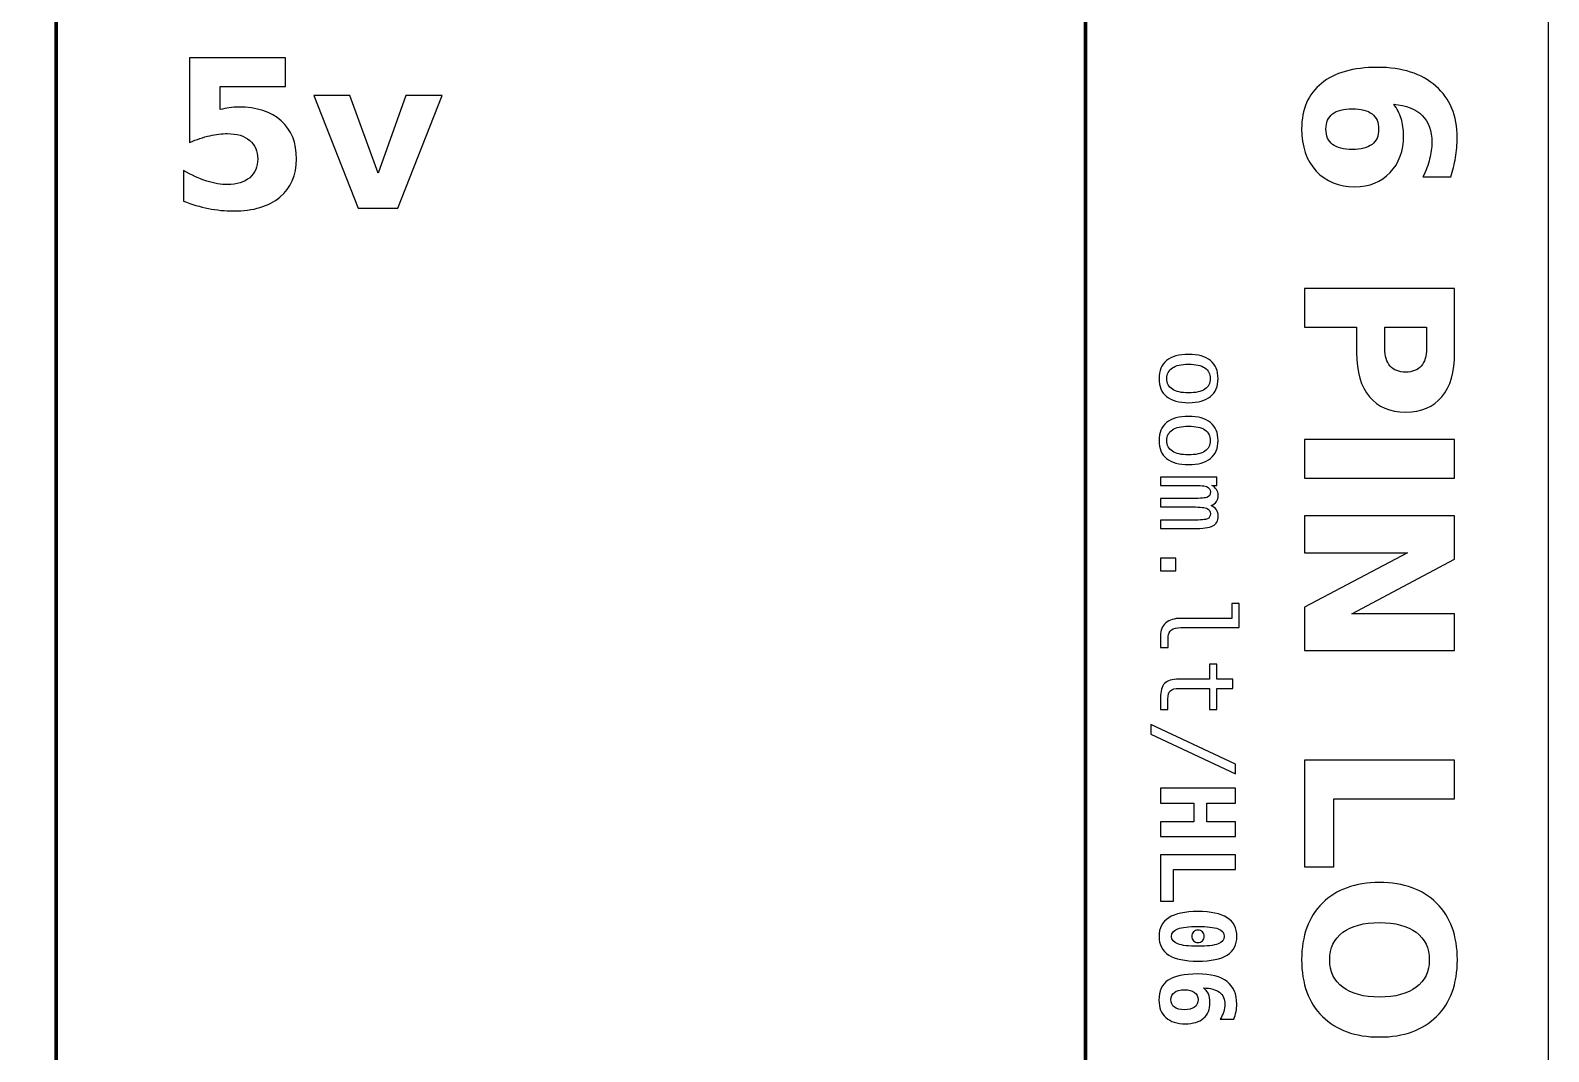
# Model space of a CAD drawing. Header units: centimetres. Extents: x -13.55 to -7.55, y -19.19 to -12.44.
# Drawn here: x -9.025 to -7.55, y -16.742 to -15.75 of the extents above; entities that cross this region are included whole.
import ezdxf

# ---------------------------------------------------------------- set-up
doc = ezdxf.new("R2010")
doc.units = ezdxf.units.CM
doc.header["$MEASUREMENT"] = 0
doc.layers.add('Layer 1', color=7, linetype='Continuous')

msp = doc.modelspace()

# ---------------------------------------------------------------- linework, layer by layer
at = {"layer": 'Layer 1', "color": 250, "lineweight": 100}
msp.add_open_spline([(-9.00001, -13.58747), (-9.00001, -13.58747), (-8.00001, -13.58747), (-8.00001, -13.58747), (-8.00001, -13.58747), (-8.00001, -13.58747), (-8.00001, -19.18747), (-8.00001, -19.18747), (-8.00001, -19.18747), (-8.00001, -19.18747), (-9.00001, -19.18747), (-9.00001, -19.18747), (-9.00001, -19.18747), (-9.00001, -19.18747), (-9.00001, -13.58747), (-9.00001, -13.58747)], degree=3, knots=[0, 0, 0, 0, 0.25, 0.25, 0.25, 0.25, 0.5, 0.5, 0.5, 0.5, 0.75, 0.75, 0.75, 0.75, 1, 1, 1, 1], dxfattribs=at)
at = {"layer": 'Layer 1', "color": 7}
msp.add_open_spline([(-7.55001, -14.38748), (-7.55001, -14.38748), (-7.55001, -18.38748), (-7.55001, -18.38748), (-7.55001, -18.38748), (-7.55001, -18.38748), (-9.55001, -18.38748), (-9.55001, -18.38748), (-9.55001, -18.38748), (-9.55001, -18.38748), (-9.55001, -14.38748), (-9.55001, -14.38748), (-9.55001, -14.38748), (-9.55001, -14.38748), (-7.55001, -14.38748), (-7.55001, -14.38748)], degree=3, knots=[0, 0, 0, 0, 0.25, 0.25, 0.25, 0.25, 0.5, 0.5, 0.5, 0.5, 0.75, 0.75, 0.75, 0.75, 1, 1, 1, 1], dxfattribs=at)
at = {"layer": 'Layer 1', "color": 250}
for points, knots in [([(-8.87048, -15.77708), (-8.87048, -15.77708), (-8.77701, -15.77708), (-8.77701, -15.77708), (-8.77701, -15.77708), (-8.77701, -15.77708), (-8.77701, -15.80471), (-8.77701, -15.80471), (-8.77701, -15.80471), (-8.77701, -15.80471), (-8.84051, -15.80471), (-8.84051, -15.80471), (-8.84051, -15.80471), (-8.84051, -15.80471), (-8.84051, -15.82728), (-8.84051, -15.82728), (-8.84051, -15.82728), (-8.83765, -15.82651), (-8.83478, -15.82591), (-8.83188, -15.82548), (-8.83188, -15.82548), (-8.82898, -15.82505), (-8.82595, -15.82485), (-8.82285, -15.82485), (-8.82285, -15.82485), (-8.80505, -15.82485), (-8.79121, -15.82928), (-8.78131, -15.83818), (-8.78131, -15.83818), (-8.77141, -15.84705), (-8.76648, -15.85945), (-8.76648, -15.87531), (-8.76648, -15.87531), (-8.76648, -15.89108), (-8.77188, -15.90341), (-8.78265, -15.91235), (-8.78265, -15.91235), (-8.79341, -15.92125), (-8.80838, -15.92571), (-8.82751, -15.92571), (-8.82751, -15.92571), (-8.83578, -15.92571), (-8.84398, -15.92491), (-8.85208, -15.92331), (-8.85208, -15.92331), (-8.86018, -15.92171), (-8.86825, -15.91931), (-8.87625, -15.91605), (-8.87625, -15.91605), (-8.87625, -15.91605), (-8.87625, -15.88645), (-8.87625, -15.88645), (-8.87625, -15.88645), (-8.86831, -15.89101), (-8.86078, -15.89441), (-8.85365, -15.89668), (-8.85365, -15.89668), (-8.84651, -15.89898), (-8.83978, -15.90011), (-8.83348, -15.90011), (-8.83348, -15.90011), (-8.82435, -15.90011), (-8.81718, -15.89788), (-8.81195, -15.89341), (-8.81195, -15.89341), (-8.80671, -15.88898), (-8.80408, -15.88295), (-8.80408, -15.87531), (-8.80408, -15.87531), (-8.80408, -15.86765), (-8.80671, -15.86161), (-8.81195, -15.85718), (-8.81195, -15.85718), (-8.81718, -15.85275), (-8.82435, -15.85055), (-8.83348, -15.85055), (-8.83348, -15.85055), (-8.83888, -15.85055), (-8.84465, -15.85125), (-8.85075, -15.85265), (-8.85075, -15.85265), (-8.85688, -15.85405), (-8.86345, -15.85621), (-8.87048, -15.85915), (-8.87048, -15.85915), (-8.87048, -15.85915), (-8.87048, -15.77708), (-8.87048, -15.77708)], [0, 0, 0, 0, 0.0454545, 0.0454545, 0.0454545, 0.0454545, 0.0909091, 0.0909091, 0.0909091, 0.0909091, 0.1363636, 0.1363636, 0.1363636, 0.1363636, 0.1818182, 0.1818182, 0.1818182, 0.1818182, 0.2272727, 0.2272727, 0.2272727, 0.2272727, 0.2727273, 0.2727273, 0.2727273, 0.2727273, 0.3181818, 0.3181818, 0.3181818, 0.3181818, 0.3636364, 0.3636364, 0.3636364, 0.3636364, 0.4090909, 0.4090909, 0.4090909, 0.4090909, 0.4545455, 0.4545455, 0.4545455, 0.4545455, 0.5, 0.5, 0.5, 0.5, 0.5454545, 0.5454545, 0.5454545, 0.5454545, 0.5909091, 0.5909091, 0.5909091, 0.5909091, 0.6363636, 0.6363636, 0.6363636, 0.6363636, 0.6818182, 0.6818182, 0.6818182, 0.6818182, 0.7272727, 0.7272727, 0.7272727, 0.7272727, 0.7727273, 0.7727273, 0.7727273, 0.7727273, 0.8181818, 0.8181818, 0.8181818, 0.8181818, 0.8636364, 0.8636364, 0.8636364, 0.8636364, 0.9090909, 0.9090909, 0.9090909, 0.9090909, 0.9545455, 0.9545455, 0.9545455, 0.9545455, 1, 1, 1, 1]), ([(-7.64512, -15.89267), (-7.64512, -15.89267), (-7.67209, -15.89267), (-7.67209, -15.89267), (-7.67209, -15.89267), (-7.66915, -15.88647), (-7.66699, -15.88067), (-7.66559, -15.87521), (-7.66559, -15.87521), (-7.66419, -15.86974), (-7.66349, -15.86437), (-7.66349, -15.85917), (-7.66349, -15.85917), (-7.66349, -15.84797), (-7.66659, -15.83927), (-7.67282, -15.83301), (-7.67282, -15.83301), (-7.67902, -15.82677), (-7.68825, -15.82311), (-7.70049, -15.82207), (-7.70049, -15.82207), (-7.69732, -15.82637), (-7.69492, -15.83104), (-7.69332, -15.83604), (-7.69332, -15.83604), (-7.69172, -15.84104), (-7.69092, -15.84651), (-7.69092, -15.85244), (-7.69092, -15.85244), (-7.69092, -15.86734), (-7.69529, -15.87937), (-7.70402, -15.88851), (-7.70402, -15.88851), (-7.71272, -15.89767), (-7.72415, -15.90224), (-7.73829, -15.90224), (-7.73829, -15.90224), (-7.75392, -15.90224), (-7.76642, -15.89714), (-7.77585, -15.88691), (-7.77585, -15.88691), (-7.78525, -15.87671), (-7.78995, -15.86297), (-7.78995, -15.84581), (-7.78995, -15.84581), (-7.78995, -15.82687), (-7.78355, -15.81221), (-7.77075, -15.80181), (-7.77075, -15.80181), (-7.75799, -15.79144), (-7.73982, -15.78624), (-7.71632, -15.78624), (-7.71632, -15.78624), (-7.69225, -15.78624), (-7.67332, -15.79231), (-7.65955, -15.80444), (-7.65955, -15.80444), (-7.64579, -15.81661), (-7.63889, -15.83324), (-7.63889, -15.85441), (-7.63889, -15.85441), (-7.63889, -15.86111), (-7.63942, -15.86761), (-7.64045, -15.87394), (-7.64045, -15.87394), (-7.64149, -15.88024), (-7.64305, -15.88647), (-7.64512, -15.89267)], [0, 0, 0, 0, 0.0588235, 0.0588235, 0.0588235, 0.0588235, 0.1176471, 0.1176471, 0.1176471, 0.1176471, 0.1764706, 0.1764706, 0.1764706, 0.1764706, 0.2352941, 0.2352941, 0.2352941, 0.2352941, 0.2941176, 0.2941176, 0.2941176, 0.2941176, 0.3529412, 0.3529412, 0.3529412, 0.3529412, 0.4117647, 0.4117647, 0.4117647, 0.4117647, 0.4705882, 0.4705882, 0.4705882, 0.4705882, 0.5294118, 0.5294118, 0.5294118, 0.5294118, 0.5882353, 0.5882353, 0.5882353, 0.5882353, 0.6470588, 0.6470588, 0.6470588, 0.6470588, 0.7058824, 0.7058824, 0.7058824, 0.7058824, 0.7647059, 0.7647059, 0.7647059, 0.7647059, 0.8235294, 0.8235294, 0.8235294, 0.8235294, 0.8823529, 0.8823529, 0.8823529, 0.8823529, 0.9411765, 0.9411765, 0.9411765, 0.9411765, 1, 1, 1, 1]), ([(-8.74948, -15.81351), (-8.74948, -15.81351), (-8.71451, -15.81351), (-8.71451, -15.81351), (-8.71451, -15.81351), (-8.71451, -15.81351), (-8.68728, -15.88908), (-8.68728, -15.88908), (-8.68728, -15.88908), (-8.68728, -15.88908), (-8.66014, -15.81351), (-8.66014, -15.81351), (-8.66014, -15.81351), (-8.66014, -15.81351), (-8.62508, -15.81351), (-8.62508, -15.81351), (-8.62508, -15.81351), (-8.62508, -15.81351), (-8.66814, -15.92288), (-8.66814, -15.92288), (-8.66814, -15.92288), (-8.66814, -15.92288), (-8.70651, -15.92288), (-8.70651, -15.92288), (-8.70651, -15.92288), (-8.70651, -15.92288), (-8.74948, -15.81351), (-8.74948, -15.81351)], [0, 0, 0, 0, 0.1428571, 0.1428571, 0.1428571, 0.1428571, 0.2857143, 0.2857143, 0.2857143, 0.2857143, 0.4285714, 0.4285714, 0.4285714, 0.4285714, 0.5714286, 0.5714286, 0.5714286, 0.5714286, 0.7142857, 0.7142857, 0.7142857, 0.7142857, 0.8571429, 0.8571429, 0.8571429, 0.8571429, 1, 1, 1, 1]), ([(-7.71515, -15.84621), (-7.71515, -15.83961), (-7.71729, -15.83467), (-7.72155, -15.83141), (-7.72155, -15.83141), (-7.72582, -15.82811), (-7.73222, -15.82647), (-7.74072, -15.82647), (-7.74072, -15.82647), (-7.74925, -15.82647), (-7.75565, -15.82811), (-7.75992, -15.83141), (-7.75992, -15.83141), (-7.76419, -15.83467), (-7.76632, -15.83961), (-7.76632, -15.84621), (-7.76632, -15.84621), (-7.76632, -15.85284), (-7.76419, -15.85781), (-7.75992, -15.86107), (-7.75992, -15.86107), (-7.75565, -15.86437), (-7.74925, -15.86601), (-7.74072, -15.86601), (-7.74072, -15.86601), (-7.73222, -15.86601), (-7.72582, -15.86437), (-7.72155, -15.86107), (-7.72155, -15.86107), (-7.71729, -15.85781), (-7.71515, -15.85284), (-7.71515, -15.84621)], [0, 0, 0, 0, 0.125, 0.125, 0.125, 0.125, 0.25, 0.25, 0.25, 0.25, 0.375, 0.375, 0.375, 0.375, 0.5, 0.5, 0.5, 0.5, 0.625, 0.625, 0.625, 0.625, 0.75, 0.75, 0.75, 0.75, 0.875, 0.875, 0.875, 0.875, 1, 1, 1, 1]), ([(-7.64132, -16.00101), (-7.64132, -16.00101), (-7.64132, -16.06341), (-7.64132, -16.06341), (-7.64132, -16.06341), (-7.64132, -16.08197), (-7.64545, -16.09621), (-7.65369, -16.10614), (-7.65369, -16.10614), (-7.66192, -16.11607), (-7.67365, -16.12104), (-7.68889, -16.12104), (-7.68889, -16.12104), (-7.70415, -16.12104), (-7.71592, -16.11607), (-7.72415, -16.10614), (-7.72415, -16.10614), (-7.73239, -16.09621), (-7.73652, -16.08197), (-7.73652, -16.06341), (-7.73652, -16.06341), (-7.73652, -16.06341), (-7.73652, -16.03861), (-7.73652, -16.03861), (-7.73652, -16.03861), (-7.73652, -16.03861), (-7.78712, -16.03861), (-7.78712, -16.03861), (-7.78712, -16.03861), (-7.78712, -16.03861), (-7.78712, -16.00101), (-7.78712, -16.00101), (-7.78712, -16.00101), (-7.78712, -16.00101), (-7.64132, -16.00101), (-7.64132, -16.00101)], [0, 0, 0, 0, 0.1111111, 0.1111111, 0.1111111, 0.1111111, 0.2222222, 0.2222222, 0.2222222, 0.2222222, 0.3333333, 0.3333333, 0.3333333, 0.3333333, 0.4444444, 0.4444444, 0.4444444, 0.4444444, 0.5555556, 0.5555556, 0.5555556, 0.5555556, 0.6666667, 0.6666667, 0.6666667, 0.6666667, 0.7777778, 0.7777778, 0.7777778, 0.7777778, 0.8888889, 0.8888889, 0.8888889, 0.8888889, 1, 1, 1, 1]), ([(-7.66855, -16.03861), (-7.66855, -16.03861), (-7.70929, -16.03861), (-7.70929, -16.03861), (-7.70929, -16.03861), (-7.70929, -16.03861), (-7.70929, -16.05941), (-7.70929, -16.05941), (-7.70929, -16.05941), (-7.70929, -16.06671), (-7.70752, -16.07234), (-7.70395, -16.07631), (-7.70395, -16.07631), (-7.70042, -16.08027), (-7.69539, -16.08227), (-7.68889, -16.08227), (-7.68889, -16.08227), (-7.68235, -16.08227), (-7.67735, -16.08027), (-7.67382, -16.07631), (-7.67382, -16.07631), (-7.67032, -16.07234), (-7.66855, -16.06671), (-7.66855, -16.05941), (-7.66855, -16.05941), (-7.66855, -16.05941), (-7.66855, -16.03861), (-7.66855, -16.03861)], [0, 0, 0, 0, 0.1428571, 0.1428571, 0.1428571, 0.1428571, 0.2857143, 0.2857143, 0.2857143, 0.2857143, 0.4285714, 0.4285714, 0.4285714, 0.4285714, 0.5714286, 0.5714286, 0.5714286, 0.5714286, 0.7142857, 0.7142857, 0.7142857, 0.7142857, 0.8571429, 0.8571429, 0.8571429, 0.8571429, 1, 1, 1, 1]), ([(-7.87111, -16.08847), (-7.87111, -16.09606), (-7.87356, -16.10186), (-7.87848, -16.10587), (-7.87848, -16.10587), (-7.88339, -16.10989), (-7.89051, -16.11191), (-7.89981, -16.11191), (-7.89981, -16.11191), (-7.90916, -16.11191), (-7.91628, -16.10991), (-7.92118, -16.10591), (-7.92118, -16.10591), (-7.92608, -16.10189), (-7.92853, -16.09609), (-7.92853, -16.08847), (-7.92853, -16.08847), (-7.92853, -16.08087), (-7.92608, -16.07509), (-7.92118, -16.07107), (-7.92118, -16.07107), (-7.91628, -16.06707), (-7.90916, -16.06507), (-7.89981, -16.06507), (-7.89981, -16.06507), (-7.89051, -16.06507), (-7.88339, -16.06707), (-7.87848, -16.07107), (-7.87848, -16.07107), (-7.87356, -16.07509), (-7.87111, -16.08087), (-7.87111, -16.08847)], [0, 0, 0, 0, 0.125, 0.125, 0.125, 0.125, 0.25, 0.25, 0.25, 0.25, 0.375, 0.375, 0.375, 0.375, 0.5, 0.5, 0.5, 0.5, 0.625, 0.625, 0.625, 0.625, 0.75, 0.75, 0.75, 0.75, 0.875, 0.875, 0.875, 0.875, 1, 1, 1, 1]), ([(-7.87873, -16.08847), (-7.87873, -16.08391), (-7.88049, -16.08046), (-7.88404, -16.07811), (-7.88404, -16.07811), (-7.88759, -16.07576), (-7.89286, -16.07459), (-7.89981, -16.07459), (-7.89981, -16.07459), (-7.90674, -16.07459), (-7.91199, -16.07576), (-7.91556, -16.07811), (-7.91556, -16.07811), (-7.91913, -16.08046), (-7.92091, -16.08391), (-7.92091, -16.08847), (-7.92091, -16.08847), (-7.92091, -16.09306), (-7.91913, -16.09652), (-7.91556, -16.09887), (-7.91556, -16.09887), (-7.91199, -16.10122), (-7.90674, -16.10239), (-7.89981, -16.10239), (-7.89981, -16.10239), (-7.89286, -16.10239), (-7.88759, -16.10122), (-7.88404, -16.09887), (-7.88404, -16.09887), (-7.88049, -16.09652), (-7.87873, -16.09306), (-7.87873, -16.08847)], [0, 0, 0, 0, 0.125, 0.125, 0.125, 0.125, 0.25, 0.25, 0.25, 0.25, 0.375, 0.375, 0.375, 0.375, 0.5, 0.5, 0.5, 0.5, 0.625, 0.625, 0.625, 0.625, 0.75, 0.75, 0.75, 0.75, 0.875, 0.875, 0.875, 0.875, 1, 1, 1, 1]), ([(-7.87111, -16.14867), (-7.87111, -16.15626), (-7.87356, -16.16206), (-7.87848, -16.16607), (-7.87848, -16.16607), (-7.88339, -16.17009), (-7.89051, -16.17211), (-7.89981, -16.17211), (-7.89981, -16.17211), (-7.90916, -16.17211), (-7.91628, -16.17011), (-7.92118, -16.16611), (-7.92118, -16.16611), (-7.92608, -16.16209), (-7.92853, -16.15629), (-7.92853, -16.14867), (-7.92853, -16.14867), (-7.92853, -16.14107), (-7.92608, -16.13529), (-7.92118, -16.13127), (-7.92118, -16.13127), (-7.91628, -16.12727), (-7.90916, -16.12527), (-7.89981, -16.12527), (-7.89981, -16.12527), (-7.89051, -16.12527), (-7.88339, -16.12727), (-7.87848, -16.13127), (-7.87848, -16.13127), (-7.87356, -16.13529), (-7.87111, -16.14107), (-7.87111, -16.14867)], [0, 0, 0, 0, 0.125, 0.125, 0.125, 0.125, 0.25, 0.25, 0.25, 0.25, 0.375, 0.375, 0.375, 0.375, 0.5, 0.5, 0.5, 0.5, 0.625, 0.625, 0.625, 0.625, 0.75, 0.75, 0.75, 0.75, 0.875, 0.875, 0.875, 0.875, 1, 1, 1, 1]), ([(-7.87873, -16.14867), (-7.87873, -16.14411), (-7.88049, -16.14066), (-7.88404, -16.13831), (-7.88404, -16.13831), (-7.88759, -16.13596), (-7.89286, -16.13479), (-7.89981, -16.13479), (-7.89981, -16.13479), (-7.90674, -16.13479), (-7.91199, -16.13596), (-7.91556, -16.13831), (-7.91556, -16.13831), (-7.91913, -16.14066), (-7.92091, -16.14411), (-7.92091, -16.14867), (-7.92091, -16.14867), (-7.92091, -16.15326), (-7.91913, -16.15672), (-7.91556, -16.15907), (-7.91556, -16.15907), (-7.91199, -16.16142), (-7.90674, -16.16259), (-7.89981, -16.16259), (-7.89981, -16.16259), (-7.89286, -16.16259), (-7.88759, -16.16142), (-7.88404, -16.15907), (-7.88404, -16.15907), (-7.88049, -16.15672), (-7.87873, -16.15326), (-7.87873, -16.14867)], [0, 0, 0, 0, 0.125, 0.125, 0.125, 0.125, 0.25, 0.25, 0.25, 0.25, 0.375, 0.375, 0.375, 0.375, 0.5, 0.5, 0.5, 0.5, 0.625, 0.625, 0.625, 0.625, 0.75, 0.75, 0.75, 0.75, 0.875, 0.875, 0.875, 0.875, 1, 1, 1, 1]), ([(-7.64132, -16.14758), (-7.64132, -16.14758), (-7.64132, -16.18518), (-7.64132, -16.18518), (-7.64132, -16.18518), (-7.64132, -16.18518), (-7.78712, -16.18518), (-7.78712, -16.18518), (-7.78712, -16.18518), (-7.78712, -16.18518), (-7.78712, -16.14758), (-7.78712, -16.14758), (-7.78712, -16.14758), (-7.78712, -16.14758), (-7.64132, -16.14758), (-7.64132, -16.14758)], [0, 0, 0, 0, 0.25, 0.25, 0.25, 0.25, 0.5, 0.5, 0.5, 0.5, 0.75, 0.75, 0.75, 0.75, 1, 1, 1, 1]), ([(-7.87799, -16.21179), (-7.87564, -16.21289), (-7.87391, -16.21431), (-7.87279, -16.21602), (-7.87279, -16.21602), (-7.87168, -16.21772), (-7.87111, -16.21979), (-7.87111, -16.22219), (-7.87111, -16.22219), (-7.87111, -16.22659), (-7.87281, -16.22969), (-7.87621, -16.23149), (-7.87621, -16.23149), (-7.87961, -16.23331), (-7.88601, -16.23421), (-7.89543, -16.23421), (-7.89543, -16.23421), (-7.89543, -16.23421), (-7.92711, -16.23421), (-7.92711, -16.23421), (-7.92711, -16.23421), (-7.92711, -16.23421), (-7.92711, -16.22601), (-7.92711, -16.22601), (-7.92711, -16.22601), (-7.92711, -16.22601), (-7.89581, -16.22601), (-7.89581, -16.22601), (-7.89581, -16.22601), (-7.88809, -16.22601), (-7.88331, -16.22557), (-7.88143, -16.22471), (-7.88143, -16.22471), (-7.87956, -16.22386), (-7.87863, -16.22227), (-7.87863, -16.21999), (-7.87863, -16.21999), (-7.87863, -16.21739), (-7.87963, -16.21561), (-7.88163, -16.21464), (-7.88163, -16.21464), (-7.88363, -16.21369), (-7.88836, -16.21321), (-7.89581, -16.21321), (-7.89581, -16.21321), (-7.89581, -16.21321), (-7.92711, -16.21321), (-7.92711, -16.21321), (-7.92711, -16.21321), (-7.92711, -16.21321), (-7.92711, -16.20501), (-7.92711, -16.20501), (-7.92711, -16.20501), (-7.92711, -16.20501), (-7.89581, -16.20501), (-7.89581, -16.20501), (-7.89581, -16.20501), (-7.88799, -16.20501), (-7.88318, -16.20454), (-7.88136, -16.20361), (-7.88136, -16.20361), (-7.87954, -16.20269), (-7.87863, -16.20102), (-7.87863, -16.19861), (-7.87863, -16.19861), (-7.87863, -16.19622), (-7.87963, -16.19457), (-7.88163, -16.19366), (-7.88163, -16.19366), (-7.88363, -16.19272), (-7.88836, -16.19226), (-7.89581, -16.19226), (-7.89581, -16.19226), (-7.89581, -16.19226), (-7.92711, -16.19226), (-7.92711, -16.19226), (-7.92711, -16.19226), (-7.92711, -16.19226), (-7.92711, -16.18411), (-7.92711, -16.18411), (-7.92711, -16.18411), (-7.92711, -16.18411), (-7.87243, -16.18411), (-7.87243, -16.18411), (-7.87243, -16.18411), (-7.87243, -16.18411), (-7.87243, -16.19226), (-7.87243, -16.19226), (-7.87243, -16.19226), (-7.87243, -16.19226), (-7.87711, -16.19226), (-7.87711, -16.19226), (-7.87711, -16.19226), (-7.87516, -16.19332), (-7.87368, -16.19467), (-7.87264, -16.19629), (-7.87264, -16.19629), (-7.87163, -16.19789), (-7.87111, -16.19972), (-7.87111, -16.20177), (-7.87111, -16.20177), (-7.87111, -16.20426), (-7.87168, -16.20631), (-7.87281, -16.20796), (-7.87281, -16.20796), (-7.87396, -16.20961), (-7.87568, -16.21087), (-7.87799, -16.21179)], [0, 0, 0, 0, 0.037037, 0.037037, 0.037037, 0.037037, 0.0740741, 0.0740741, 0.0740741, 0.0740741, 0.1111111, 0.1111111, 0.1111111, 0.1111111, 0.1481481, 0.1481481, 0.1481481, 0.1481481, 0.1851852, 0.1851852, 0.1851852, 0.1851852, 0.2222222, 0.2222222, 0.2222222, 0.2222222, 0.2592593, 0.2592593, 0.2592593, 0.2592593, 0.2962963, 0.2962963, 0.2962963, 0.2962963, 0.3333333, 0.3333333, 0.3333333, 0.3333333, 0.3703704, 0.3703704, 0.3703704, 0.3703704, 0.4074074, 0.4074074, 0.4074074, 0.4074074, 0.4444444, 0.4444444, 0.4444444, 0.4444444, 0.4814815, 0.4814815, 0.4814815, 0.4814815, 0.5185185, 0.5185185, 0.5185185, 0.5185185, 0.5555556, 0.5555556, 0.5555556, 0.5555556, 0.5925926, 0.5925926, 0.5925926, 0.5925926, 0.6296296, 0.6296296, 0.6296296, 0.6296296, 0.6666667, 0.6666667, 0.6666667, 0.6666667, 0.7037037, 0.7037037, 0.7037037, 0.7037037, 0.7407407, 0.7407407, 0.7407407, 0.7407407, 0.7777778, 0.7777778, 0.7777778, 0.7777778, 0.8148148, 0.8148148, 0.8148148, 0.8148148, 0.8518519, 0.8518519, 0.8518519, 0.8518519, 0.8888889, 0.8888889, 0.8888889, 0.8888889, 0.9259259, 0.9259259, 0.9259259, 0.9259259, 0.962963, 0.962963, 0.962963, 0.962963, 1, 1, 1, 1]), ([(-7.64132, -16.22198), (-7.64132, -16.22198), (-7.64132, -16.26398), (-7.64132, -16.26398), (-7.64132, -16.26398), (-7.64132, -16.26398), (-7.74132, -16.31701), (-7.74132, -16.31701), (-7.74132, -16.31701), (-7.74132, -16.31701), (-7.64132, -16.31701), (-7.64132, -16.31701), (-7.64132, -16.31701), (-7.64132, -16.31701), (-7.64132, -16.35264), (-7.64132, -16.35264), (-7.64132, -16.35264), (-7.64132, -16.35264), (-7.78712, -16.35264), (-7.78712, -16.35264), (-7.78712, -16.35264), (-7.78712, -16.35264), (-7.78712, -16.31064), (-7.78712, -16.31064), (-7.78712, -16.31064), (-7.78712, -16.31064), (-7.68712, -16.25761), (-7.68712, -16.25761), (-7.68712, -16.25761), (-7.68712, -16.25761), (-7.78712, -16.25761), (-7.78712, -16.25761), (-7.78712, -16.25761), (-7.78712, -16.25761), (-7.78712, -16.22198), (-7.78712, -16.22198), (-7.78712, -16.22198), (-7.78712, -16.22198), (-7.64132, -16.22198), (-7.64132, -16.22198)], [0, 0, 0, 0, 0.1, 0.1, 0.1, 0.1, 0.2, 0.2, 0.2, 0.2, 0.3, 0.3, 0.3, 0.3, 0.4, 0.4, 0.4, 0.4, 0.5, 0.5, 0.5, 0.5, 0.6, 0.6, 0.6, 0.6, 0.7, 0.7, 0.7, 0.7, 0.8, 0.8, 0.8, 0.8, 0.9, 0.9, 0.9, 0.9, 1, 1, 1, 1]), ([(-7.91221, -16.26287), (-7.91221, -16.26287), (-7.91221, -16.27517), (-7.91221, -16.27517), (-7.91221, -16.27517), (-7.91221, -16.27517), (-7.92711, -16.27517), (-7.92711, -16.27517), (-7.92711, -16.27517), (-7.92711, -16.27517), (-7.92711, -16.26287), (-7.92711, -16.26287), (-7.92711, -16.26287), (-7.92711, -16.26287), (-7.91221, -16.26287), (-7.91221, -16.26287)], [0, 0, 0, 0, 0.25, 0.25, 0.25, 0.25, 0.5, 0.5, 0.5, 0.5, 0.75, 0.75, 0.75, 0.75, 1, 1, 1, 1]), ([(-7.90729, -16.33039), (-7.91133, -16.33039), (-7.91436, -16.33112), (-7.91641, -16.33261), (-7.91641, -16.33261), (-7.91846, -16.33409), (-7.91949, -16.33627), (-7.91949, -16.33917), (-7.91949, -16.33917), (-7.91949, -16.33917), (-7.91949, -16.34967), (-7.91949, -16.34967), (-7.91949, -16.34967), (-7.91949, -16.34967), (-7.92711, -16.34967), (-7.92711, -16.34967), (-7.92711, -16.34967), (-7.92711, -16.34967), (-7.92711, -16.33831), (-7.92711, -16.33831), (-7.92711, -16.33831), (-7.92711, -16.33292), (-7.92538, -16.32877), (-7.92193, -16.32582), (-7.92193, -16.32582), (-7.91848, -16.32287), (-7.91359, -16.32141), (-7.90729, -16.32141), (-7.90729, -16.32141), (-7.90729, -16.32141), (-7.85763, -16.32141), (-7.85763, -16.32141), (-7.85763, -16.32141), (-7.85763, -16.32141), (-7.85763, -16.30701), (-7.85763, -16.30701), (-7.85763, -16.30701), (-7.85763, -16.30701), (-7.85059, -16.30701), (-7.85059, -16.30701), (-7.85059, -16.30701), (-7.85059, -16.30701), (-7.85059, -16.33039), (-7.85059, -16.33039), (-7.85059, -16.33039), (-7.85059, -16.33039), (-7.90729, -16.33039), (-7.90729, -16.33039)], [0, 0, 0, 0, 0.0833333, 0.0833333, 0.0833333, 0.0833333, 0.1666667, 0.1666667, 0.1666667, 0.1666667, 0.25, 0.25, 0.25, 0.25, 0.3333333, 0.3333333, 0.3333333, 0.3333333, 0.4166667, 0.4166667, 0.4166667, 0.4166667, 0.5, 0.5, 0.5, 0.5, 0.5833333, 0.5833333, 0.5833333, 0.5833333, 0.6666667, 0.6666667, 0.6666667, 0.6666667, 0.75, 0.75, 0.75, 0.75, 0.8333333, 0.8333333, 0.8333333, 0.8333333, 0.9166667, 0.9166667, 0.9166667, 0.9166667, 1, 1, 1, 1]), ([(-7.85689, -16.38937), (-7.85689, -16.38937), (-7.87243, -16.38937), (-7.87243, -16.38937), (-7.87243, -16.38937), (-7.87243, -16.38937), (-7.87243, -16.40979), (-7.87243, -16.40979), (-7.87243, -16.40979), (-7.87243, -16.40979), (-7.87941, -16.40979), (-7.87941, -16.40979), (-7.87941, -16.40979), (-7.87941, -16.40979), (-7.87941, -16.38937), (-7.87941, -16.38937), (-7.87941, -16.38937), (-7.87941, -16.38937), (-7.90909, -16.38937), (-7.90909, -16.38937), (-7.90909, -16.38937), (-7.91313, -16.38937), (-7.91594, -16.39014), (-7.91753, -16.39167), (-7.91753, -16.39167), (-7.91913, -16.39321), (-7.91993, -16.39587), (-7.91993, -16.39967), (-7.91993, -16.39967), (-7.91993, -16.39967), (-7.91993, -16.40979), (-7.91993, -16.40979), (-7.91993, -16.40979), (-7.91993, -16.40979), (-7.92711, -16.40979), (-7.92711, -16.40979), (-7.92711, -16.40979), (-7.92711, -16.40979), (-7.92711, -16.39881), (-7.92711, -16.39881), (-7.92711, -16.39881), (-7.92711, -16.39206), (-7.92576, -16.38731), (-7.92306, -16.38454), (-7.92306, -16.38454), (-7.92036, -16.38177), (-7.91569, -16.38039), (-7.90909, -16.38039), (-7.90909, -16.38039), (-7.90909, -16.38039), (-7.87941, -16.38039), (-7.87941, -16.38039), (-7.87941, -16.38039), (-7.87941, -16.38039), (-7.87941, -16.36579), (-7.87941, -16.36579), (-7.87941, -16.36579), (-7.87941, -16.36579), (-7.87243, -16.36579), (-7.87243, -16.36579), (-7.87243, -16.36579), (-7.87243, -16.36579), (-7.87243, -16.38039), (-7.87243, -16.38039), (-7.87243, -16.38039), (-7.87243, -16.38039), (-7.85689, -16.38039), (-7.85689, -16.38039), (-7.85689, -16.38039), (-7.85689, -16.38039), (-7.85689, -16.38937), (-7.85689, -16.38937)], [0, 0, 0, 0, 0.0555556, 0.0555556, 0.0555556, 0.0555556, 0.1111111, 0.1111111, 0.1111111, 0.1111111, 0.1666667, 0.1666667, 0.1666667, 0.1666667, 0.2222222, 0.2222222, 0.2222222, 0.2222222, 0.2777778, 0.2777778, 0.2777778, 0.2777778, 0.3333333, 0.3333333, 0.3333333, 0.3333333, 0.3888889, 0.3888889, 0.3888889, 0.3888889, 0.4444444, 0.4444444, 0.4444444, 0.4444444, 0.5, 0.5, 0.5, 0.5, 0.5555556, 0.5555556, 0.5555556, 0.5555556, 0.6111111, 0.6111111, 0.6111111, 0.6111111, 0.6666667, 0.6666667, 0.6666667, 0.6666667, 0.7222222, 0.7222222, 0.7222222, 0.7222222, 0.7777778, 0.7777778, 0.7777778, 0.7777778, 0.8333333, 0.8333333, 0.8333333, 0.8333333, 0.8888889, 0.8888889, 0.8888889, 0.8888889, 0.9444444, 0.9444444, 0.9444444, 0.9444444, 1, 1, 1, 1]), ([(-7.85421, -16.46301), (-7.85421, -16.46301), (-7.85421, -16.47229), (-7.85421, -16.47229), (-7.85421, -16.47229), (-7.85421, -16.47229), (-7.93639, -16.43391), (-7.93639, -16.43391), (-7.93639, -16.43391), (-7.93639, -16.43391), (-7.93639, -16.42457), (-7.93639, -16.42457), (-7.93639, -16.42457), (-7.93639, -16.42457), (-7.85421, -16.46301), (-7.85421, -16.46301)], [0, 0, 0, 0, 0.25, 0.25, 0.25, 0.25, 0.5, 0.5, 0.5, 0.5, 0.75, 0.75, 0.75, 0.75, 1, 1, 1, 1]), ([(-7.64132, -16.45898), (-7.64132, -16.45898), (-7.64132, -16.49658), (-7.64132, -16.49658), (-7.64132, -16.49658), (-7.64132, -16.49658), (-7.75869, -16.49658), (-7.75869, -16.49658), (-7.75869, -16.49658), (-7.75869, -16.49658), (-7.75869, -16.56258), (-7.75869, -16.56258), (-7.75869, -16.56258), (-7.75869, -16.56258), (-7.78712, -16.56258), (-7.78712, -16.56258), (-7.78712, -16.56258), (-7.78712, -16.56258), (-7.78712, -16.45898), (-7.78712, -16.45898), (-7.78712, -16.45898), (-7.78712, -16.45898), (-7.64132, -16.45898), (-7.64132, -16.45898)], [0, 0, 0, 0, 0.1666667, 0.1666667, 0.1666667, 0.1666667, 0.3333333, 0.3333333, 0.3333333, 0.3333333, 0.5, 0.5, 0.5, 0.5, 0.6666667, 0.6666667, 0.6666667, 0.6666667, 0.8333333, 0.8333333, 0.8333333, 0.8333333, 1, 1, 1, 1]), ([(-7.85421, -16.48647), (-7.85421, -16.48647), (-7.85421, -16.50087), (-7.85421, -16.50087), (-7.85421, -16.50087), (-7.85421, -16.50087), (-7.88199, -16.50087), (-7.88199, -16.50087), (-7.88199, -16.50087), (-7.88199, -16.50087), (-7.88199, -16.51891), (-7.88199, -16.51891), (-7.88199, -16.51891), (-7.88199, -16.51891), (-7.85421, -16.51891), (-7.85421, -16.51891), (-7.85421, -16.51891), (-7.85421, -16.51891), (-7.85421, -16.53331), (-7.85421, -16.53331), (-7.85421, -16.53331), (-7.85421, -16.53331), (-7.92711, -16.53331), (-7.92711, -16.53331), (-7.92711, -16.53331), (-7.92711, -16.53331), (-7.92711, -16.51891), (-7.92711, -16.51891), (-7.92711, -16.51891), (-7.92711, -16.51891), (-7.89469, -16.51891), (-7.89469, -16.51891), (-7.89469, -16.51891), (-7.89469, -16.51891), (-7.89469, -16.50087), (-7.89469, -16.50087), (-7.89469, -16.50087), (-7.89469, -16.50087), (-7.92711, -16.50087), (-7.92711, -16.50087), (-7.92711, -16.50087), (-7.92711, -16.50087), (-7.92711, -16.48647), (-7.92711, -16.48647), (-7.92711, -16.48647), (-7.92711, -16.48647), (-7.85421, -16.48647), (-7.85421, -16.48647)], [0, 0, 0, 0, 0.0833333, 0.0833333, 0.0833333, 0.0833333, 0.1666667, 0.1666667, 0.1666667, 0.1666667, 0.25, 0.25, 0.25, 0.25, 0.3333333, 0.3333333, 0.3333333, 0.3333333, 0.4166667, 0.4166667, 0.4166667, 0.4166667, 0.5, 0.5, 0.5, 0.5, 0.5833333, 0.5833333, 0.5833333, 0.5833333, 0.6666667, 0.6666667, 0.6666667, 0.6666667, 0.75, 0.75, 0.75, 0.75, 0.8333333, 0.8333333, 0.8333333, 0.8333333, 0.9166667, 0.9166667, 0.9166667, 0.9166667, 1, 1, 1, 1]), ([(-7.92711, -16.55097), (-7.92711, -16.55097), (-7.85421, -16.55097), (-7.85421, -16.55097), (-7.85421, -16.55097), (-7.85421, -16.55097), (-7.85421, -16.56537), (-7.85421, -16.56537), (-7.85421, -16.56537), (-7.85421, -16.56537), (-7.91441, -16.56537), (-7.91441, -16.56537), (-7.91441, -16.56537), (-7.91441, -16.56537), (-7.91441, -16.59619), (-7.91441, -16.59619), (-7.91441, -16.59619), (-7.91441, -16.59619), (-7.92711, -16.59619), (-7.92711, -16.59619), (-7.92711, -16.59619), (-7.92711, -16.59619), (-7.92711, -16.55097), (-7.92711, -16.55097)], [0, 0, 0, 0, 0.1666667, 0.1666667, 0.1666667, 0.1666667, 0.3333333, 0.3333333, 0.3333333, 0.3333333, 0.5, 0.5, 0.5, 0.5, 0.6666667, 0.6666667, 0.6666667, 0.6666667, 0.8333333, 0.8333333, 0.8333333, 0.8333333, 1, 1, 1, 1]), ([(-7.63869, -16.65301), (-7.63869, -16.67644), (-7.64539, -16.69481), (-7.65882, -16.70807), (-7.65882, -16.70807), (-7.67222, -16.72137), (-7.69072, -16.72801), (-7.71435, -16.72801), (-7.71435, -16.72801), (-7.73792, -16.72801), (-7.75642, -16.72137), (-7.76982, -16.70807), (-7.76982, -16.70807), (-7.78325, -16.69481), (-7.78995, -16.67644), (-7.78995, -16.65301), (-7.78995, -16.65301), (-7.78995, -16.62964), (-7.78325, -16.61131), (-7.76982, -16.59797), (-7.76982, -16.59797), (-7.75642, -16.58467), (-7.73792, -16.57801), (-7.71435, -16.57801), (-7.71435, -16.57801), (-7.69072, -16.57801), (-7.67222, -16.58467), (-7.65882, -16.59797), (-7.65882, -16.59797), (-7.64539, -16.61131), (-7.63869, -16.62964), (-7.63869, -16.65301)], [0, 0, 0, 0, 0.125, 0.125, 0.125, 0.125, 0.25, 0.25, 0.25, 0.25, 0.375, 0.375, 0.375, 0.375, 0.5, 0.5, 0.5, 0.5, 0.625, 0.625, 0.625, 0.625, 0.75, 0.75, 0.75, 0.75, 0.875, 0.875, 0.875, 0.875, 1, 1, 1, 1]), ([(-7.89073, -16.60619), (-7.87811, -16.60619), (-7.86864, -16.60819), (-7.86234, -16.61219), (-7.86234, -16.61219), (-7.85604, -16.61621), (-7.85289, -16.62222), (-7.85289, -16.63027), (-7.85289, -16.63027), (-7.85289, -16.63834), (-7.85603, -16.64437), (-7.86231, -16.64839), (-7.86231, -16.64839), (-7.86859, -16.65239), (-7.87808, -16.65439), (-7.89073, -16.65439), (-7.89073, -16.65439), (-7.90336, -16.65439), (-7.91283, -16.65239), (-7.91911, -16.64839), (-7.91911, -16.64839), (-7.92539, -16.64437), (-7.92853, -16.63834), (-7.92853, -16.63027), (-7.92853, -16.63027), (-7.92853, -16.62222), (-7.92538, -16.61621), (-7.91908, -16.61219), (-7.91908, -16.61219), (-7.91278, -16.60819), (-7.90333, -16.60619), (-7.89073, -16.60619)], [0, 0, 0, 0, 0.125, 0.125, 0.125, 0.125, 0.25, 0.25, 0.25, 0.25, 0.375, 0.375, 0.375, 0.375, 0.5, 0.5, 0.5, 0.5, 0.625, 0.625, 0.625, 0.625, 0.75, 0.75, 0.75, 0.75, 0.875, 0.875, 0.875, 0.875, 1, 1, 1, 1]), ([(-7.86509, -16.63027), (-7.86509, -16.62694), (-7.86713, -16.62452), (-7.87119, -16.62299), (-7.87119, -16.62299), (-7.87528, -16.62146), (-7.88178, -16.62069), (-7.89073, -16.62069), (-7.89073, -16.62069), (-7.89966, -16.62069), (-7.90614, -16.62146), (-7.91023, -16.62299), (-7.91023, -16.62299), (-7.91429, -16.62452), (-7.91633, -16.62694), (-7.91633, -16.63027), (-7.91633, -16.63027), (-7.91633, -16.63362), (-7.91429, -16.63606), (-7.91023, -16.63759), (-7.91023, -16.63759), (-7.90614, -16.63912), (-7.89966, -16.63989), (-7.89073, -16.63989), (-7.89073, -16.63989), (-7.88178, -16.63989), (-7.87528, -16.63912), (-7.87119, -16.63759), (-7.87119, -16.63759), (-7.86713, -16.63606), (-7.86509, -16.63362), (-7.86509, -16.63027)], [0, 0, 0, 0, 0.125, 0.125, 0.125, 0.125, 0.25, 0.25, 0.25, 0.25, 0.375, 0.375, 0.375, 0.375, 0.5, 0.5, 0.5, 0.5, 0.625, 0.625, 0.625, 0.625, 0.75, 0.75, 0.75, 0.75, 0.875, 0.875, 0.875, 0.875, 1, 1, 1, 1]), ([(-7.66592, -16.65301), (-7.66592, -16.64154), (-7.67015, -16.63267), (-7.67862, -16.62634), (-7.67862, -16.62634), (-7.68709, -16.62004), (-7.69899, -16.61687), (-7.71435, -16.61687), (-7.71435, -16.61687), (-7.72969, -16.61687), (-7.74155, -16.62004), (-7.75002, -16.62634), (-7.75002, -16.62634), (-7.75849, -16.63267), (-7.76272, -16.64154), (-7.76272, -16.65301), (-7.76272, -16.65301), (-7.76272, -16.66454), (-7.75849, -16.67344), (-7.75002, -16.67977), (-7.75002, -16.67977), (-7.74155, -16.68607), (-7.72969, -16.68924), (-7.71435, -16.68924), (-7.71435, -16.68924), (-7.69899, -16.68924), (-7.68709, -16.68607), (-7.67862, -16.67977), (-7.67862, -16.67977), (-7.67015, -16.67344), (-7.66592, -16.66454), (-7.66592, -16.65301)], [0, 0, 0, 0, 0.125, 0.125, 0.125, 0.125, 0.25, 0.25, 0.25, 0.25, 0.375, 0.375, 0.375, 0.375, 0.5, 0.5, 0.5, 0.5, 0.625, 0.625, 0.625, 0.625, 0.75, 0.75, 0.75, 0.75, 0.875, 0.875, 0.875, 0.875, 1, 1, 1, 1]), ([(-7.89073, -16.62421), (-7.88901, -16.62421), (-7.88756, -16.62479), (-7.88639, -16.62597), (-7.88639, -16.62597), (-7.88521, -16.62714), (-7.88463, -16.62857), (-7.88463, -16.63027), (-7.88463, -16.63027), (-7.88463, -16.63199), (-7.88521, -16.63344), (-7.88639, -16.63461), (-7.88639, -16.63461), (-7.88756, -16.63579), (-7.88901, -16.63637), (-7.89073, -16.63637), (-7.89073, -16.63637), (-7.89243, -16.63637), (-7.89386, -16.63579), (-7.89503, -16.63461), (-7.89503, -16.63461), (-7.89621, -16.63344), (-7.89679, -16.63199), (-7.89679, -16.63027), (-7.89679, -16.63027), (-7.89679, -16.62857), (-7.89621, -16.62714), (-7.89506, -16.62597), (-7.89506, -16.62597), (-7.89391, -16.62479), (-7.89246, -16.62421), (-7.89073, -16.62421)], [0, 0, 0, 0, 0.125, 0.125, 0.125, 0.125, 0.25, 0.25, 0.25, 0.25, 0.375, 0.375, 0.375, 0.375, 0.5, 0.5, 0.5, 0.5, 0.625, 0.625, 0.625, 0.625, 0.75, 0.75, 0.75, 0.75, 0.875, 0.875, 0.875, 0.875, 1, 1, 1, 1]), ([(-7.85593, -16.71067), (-7.85593, -16.71067), (-7.86901, -16.71067), (-7.86901, -16.71067), (-7.86901, -16.71067), (-7.86754, -16.70811), (-7.86644, -16.70564), (-7.86571, -16.70327), (-7.86571, -16.70327), (-7.86498, -16.70092), (-7.86461, -16.69866), (-7.86461, -16.69647), (-7.86461, -16.69647), (-7.86461, -16.69127), (-7.86636, -16.68731), (-7.86986, -16.68459), (-7.86986, -16.68459), (-7.87336, -16.68187), (-7.87853, -16.68046), (-7.88536, -16.68032), (-7.88536, -16.68032), (-7.88324, -16.68186), (-7.88166, -16.68381), (-7.88059, -16.68617), (-7.88059, -16.68617), (-7.87954, -16.68856), (-7.87901, -16.69136), (-7.87901, -16.69457), (-7.87901, -16.69457), (-7.87901, -16.70116), (-7.88109, -16.70622), (-7.88524, -16.70981), (-7.88524, -16.70981), (-7.88939, -16.71339), (-7.89528, -16.71517), (-7.90289, -16.71517), (-7.90289, -16.71517), (-7.91106, -16.71517), (-7.91739, -16.71316), (-7.92189, -16.70914), (-7.92189, -16.70914), (-7.92638, -16.70512), (-7.92863, -16.69947), (-7.92863, -16.69217), (-7.92863, -16.69217), (-7.92863, -16.68329), (-7.92564, -16.67684), (-7.91969, -16.67282), (-7.91969, -16.67282), (-7.91373, -16.66881), (-7.90411, -16.66679), (-7.89083, -16.66679), (-7.89083, -16.66679), (-7.87821, -16.66679), (-7.86874, -16.66924), (-7.86244, -16.67416), (-7.86244, -16.67416), (-7.85614, -16.67907), (-7.85299, -16.68644), (-7.85299, -16.69627), (-7.85299, -16.69627), (-7.85299, -16.69856), (-7.85324, -16.70091), (-7.85373, -16.70332), (-7.85373, -16.70332), (-7.85421, -16.70576), (-7.85494, -16.70821), (-7.85593, -16.71067)], [0, 0, 0, 0, 0.0588235, 0.0588235, 0.0588235, 0.0588235, 0.1176471, 0.1176471, 0.1176471, 0.1176471, 0.1764706, 0.1764706, 0.1764706, 0.1764706, 0.2352941, 0.2352941, 0.2352941, 0.2352941, 0.2941176, 0.2941176, 0.2941176, 0.2941176, 0.3529412, 0.3529412, 0.3529412, 0.3529412, 0.4117647, 0.4117647, 0.4117647, 0.4117647, 0.4705882, 0.4705882, 0.4705882, 0.4705882, 0.5294118, 0.5294118, 0.5294118, 0.5294118, 0.5882353, 0.5882353, 0.5882353, 0.5882353, 0.6470588, 0.6470588, 0.6470588, 0.6470588, 0.7058824, 0.7058824, 0.7058824, 0.7058824, 0.7647059, 0.7647059, 0.7647059, 0.7647059, 0.8235294, 0.8235294, 0.8235294, 0.8235294, 0.8823529, 0.8823529, 0.8823529, 0.8823529, 0.9411765, 0.9411765, 0.9411765, 0.9411765, 1, 1, 1, 1]), ([(-7.89058, -16.69179), (-7.89058, -16.68867), (-7.89171, -16.68629), (-7.89398, -16.68464), (-7.89398, -16.68464), (-7.89624, -16.68299), (-7.89951, -16.68217), (-7.90381, -16.68217), (-7.90381, -16.68217), (-7.90808, -16.68217), (-7.91134, -16.68299), (-7.91361, -16.68464), (-7.91361, -16.68464), (-7.91588, -16.68629), (-7.91701, -16.68867), (-7.91701, -16.69179), (-7.91701, -16.69179), (-7.91701, -16.69492), (-7.91588, -16.69732), (-7.91361, -16.69899), (-7.91361, -16.69899), (-7.91134, -16.70067), (-7.90808, -16.70151), (-7.90381, -16.70151), (-7.90381, -16.70151), (-7.89954, -16.70151), (-7.89628, -16.70067), (-7.89399, -16.69899), (-7.89399, -16.69899), (-7.89171, -16.69732), (-7.89058, -16.69492), (-7.89058, -16.69179)], [0, 0, 0, 0, 0.125, 0.125, 0.125, 0.125, 0.25, 0.25, 0.25, 0.25, 0.375, 0.375, 0.375, 0.375, 0.5, 0.5, 0.5, 0.5, 0.625, 0.625, 0.625, 0.625, 0.75, 0.75, 0.75, 0.75, 0.875, 0.875, 0.875, 0.875, 1, 1, 1, 1])]:
    msp.add_open_spline(points, degree=3, knots=knots, dxfattribs=at)

doc.saveas('drawing.dxf')
